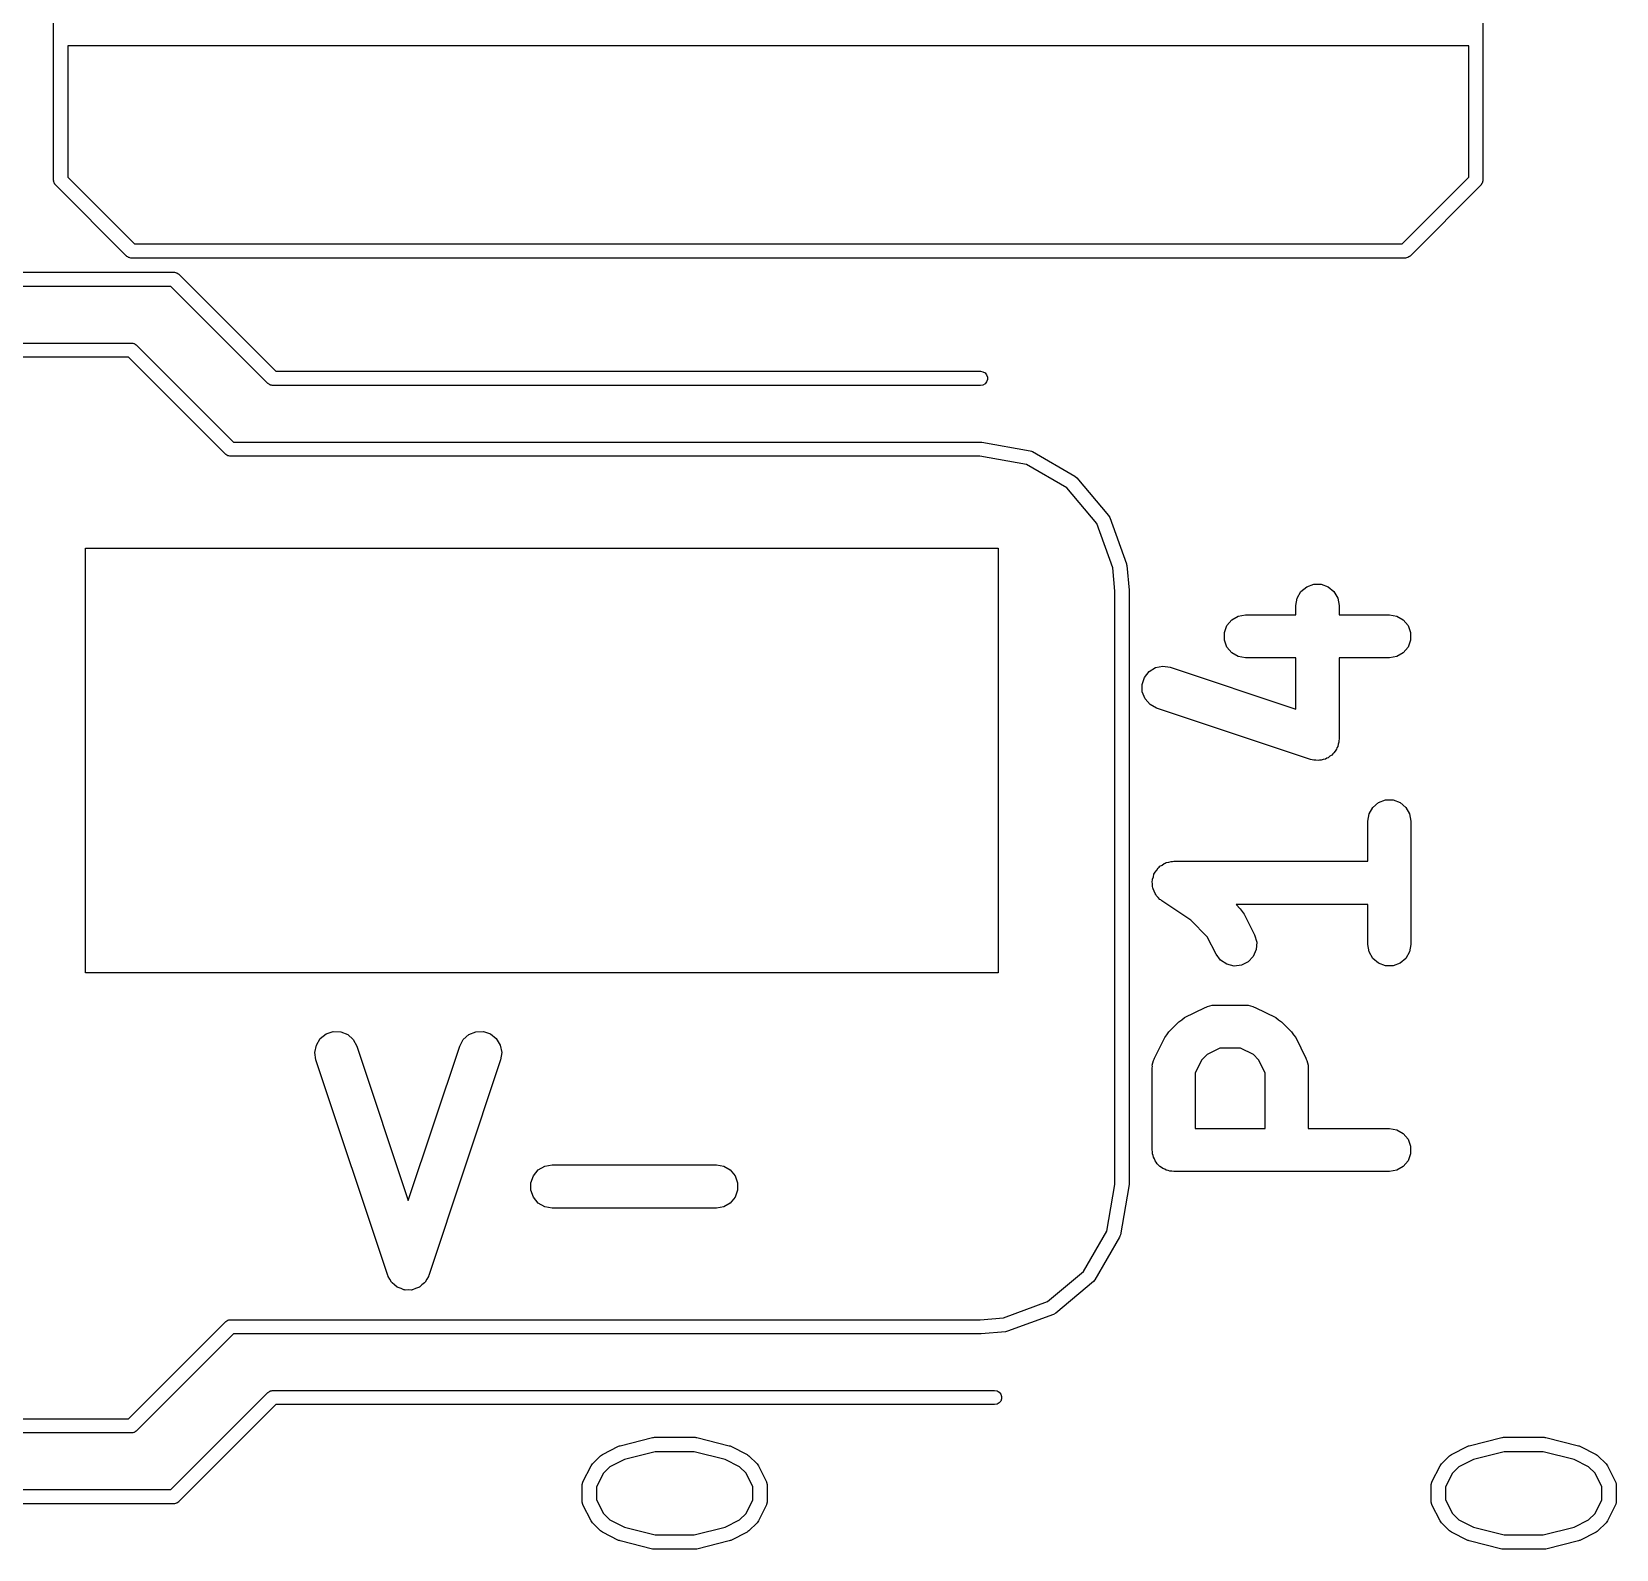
# Model space of a CAD drawing. Extents: x -2.2 to 86.5, y -78.6 to 9.2.
# Drawn here: x 25.3 to 36.49, y -28.67 to -17.95 of the extents above; entities that cross this region are included whole.
import ezdxf

# ---------------------------------------------------------------- set-up
doc = ezdxf.new("R2010")
doc.units = 0
doc.header["$MEASUREMENT"] = 0
doc.layers.add('BLACK', color=7, linetype='CONTINUOUS')

msp = doc.modelspace()

# ---------------------------------------------------------------- linework, layer by layer
at = {"layer": 'Black'}
for p, q in [((25.45, -18), (25.45, -9)), ((35.55, -9), (35.55, -18)), ((25.45, -19), (25.45, -18)), ((35.55, -18), (35.55, -19)), ((25.55, -18.05), (25.55, -18.9793)), ((35.45, -18.05), (25.55, -18.05)), ((35.45, -18.9793), (35.45, -18.05)), ((25.4504, -19.0022), (25.45, -19)), ((25.4502, -19.0044), (25.4504, -19.0022)), ((25.4519, -19.0107), (25.4502, -19.0044)), ((25.453, -19.0171), (25.4519, -19.0107)), ((25.4541, -19.019), (25.453, -19.0171)), ((25.4547, -19.0211), (25.4541, -19.019)), ((25.4584, -19.0265), (25.4547, -19.0211)), ((25.4617, -19.0321), (25.4584, -19.0265)), ((25.4634, -19.0336), (25.4617, -19.0321)), ((25.4646, -19.0354), (25.4634, -19.0336)), ((25.9646, -19.5354), (25.4646, -19.0354)), ((25.55, -18.9793), (26.0207, -19.45)), ((34.9793, -19.45), (35.45, -18.9793)), ((35.5354, -19.0354), (35.0354, -19.5354)), ((35.5366, -19.0336), (35.5354, -19.0354)), ((35.5383, -19.0321), (35.5366, -19.0336)), ((35.5416, -19.0265), (35.5383, -19.0321)), ((35.5453, -19.0211), (35.5416, -19.0265)), ((35.5459, -19.019), (35.5453, -19.0211)), ((35.547, -19.0171), (35.5459, -19.019)), ((35.5481, -19.0107), (35.547, -19.0171)), ((35.5498, -19.0044), (35.5481, -19.0107)), ((35.55, -19), (35.5496, -19.0022)), ((35.5496, -19.0022), (35.5498, -19.0044)), ((26.0207, -19.45), (34.9793, -19.45)), ((25.9664, -19.5366), (25.9646, -19.5354)), ((25.9679, -19.5383), (25.9664, -19.5366)), ((25.9735, -19.5416), (25.9679, -19.5383)), ((25.9789, -19.5453), (25.9735, -19.5416)), ((25.981, -19.5459), (25.9789, -19.5453)), ((25.9829, -19.547), (25.981, -19.5459)), ((25.9893, -19.5481), (25.9829, -19.547)), ((25.9956, -19.5498), (25.9893, -19.5481)), ((25.9978, -19.5496), (25.9956, -19.5498)), ((26, -19.55), (25.9978, -19.5496)), ((35, -19.55), (26, -19.55)), ((35.0022, -19.5496), (35, -19.55)), ((35.0044, -19.5498), (35.0022, -19.5496)), ((35.0107, -19.5481), (35.0044, -19.5498)), ((35.0171, -19.547), (35.0107, -19.5481)), ((35.019, -19.5459), (35.0171, -19.547)), ((35.0211, -19.5453), (35.019, -19.5459)), ((35.0265, -19.5416), (35.0211, -19.5453)), ((35.0321, -19.5383), (35.0265, -19.5416)), ((35.0336, -19.5366), (35.0321, -19.5383)), ((35.0354, -19.5354), (35.0336, -19.5366)), ((20.5, -19.65), (26.3, -19.65)), ((26.3, -19.65), (26.3022, -19.6504)), ((26.3022, -19.6504), (26.3044, -19.6502)), ((26.3044, -19.6502), (26.3107, -19.6519)), ((26.3107, -19.6519), (26.3171, -19.653)), ((26.3171, -19.653), (26.319, -19.6541)), ((26.319, -19.6541), (26.3211, -19.6547)), ((26.3211, -19.6547), (26.3265, -19.6584)), ((26.3265, -19.6584), (26.3321, -19.6617)), ((26.3321, -19.6617), (26.3336, -19.6634)), ((26.3336, -19.6634), (26.3354, -19.6646)), ((26.3354, -19.6646), (27.0207, -20.35)), ((26.2793, -19.75), (20.5, -19.75)), ((26.9646, -20.4354), (26.2793, -19.75)), ((20.5, -20.15), (26, -20.15)), ((26, -20.15), (26.0022, -20.1504)), ((26.0022, -20.1504), (26.0044, -20.1502)), ((26.0044, -20.1502), (26.0107, -20.1519)), ((26.0107, -20.1519), (26.0171, -20.153)), ((26.0171, -20.153), (26.019, -20.1541)), ((26.019, -20.1541), (26.0211, -20.1547)), ((26.0211, -20.1547), (26.0265, -20.1584)), ((25.9793, -20.25), (20.5022, -20.25)), ((26.6646, -20.9354), (25.9793, -20.25)), ((26.0265, -20.1584), (26.0321, -20.1617)), ((26.0321, -20.1617), (26.0336, -20.1634)), ((26.0336, -20.1634), (26.0354, -20.1646)), ((26.0354, -20.1646), (26.7207, -20.85)), ((27.0207, -20.35), (32, -20.35)), ((32, -20.35), (32.0171, -20.353)), ((32.0171, -20.353), (32.0321, -20.3617)), ((32.0321, -20.3617), (32.0433, -20.375)), ((32.0433, -20.375), (32.0492, -20.3913)), ((26.9664, -20.4366), (26.9646, -20.4354)), ((26.9679, -20.4383), (26.9664, -20.4366)), ((26.9735, -20.4416), (26.9679, -20.4383)), ((26.9789, -20.4453), (26.9735, -20.4416)), ((26.981, -20.4459), (26.9789, -20.4453)), ((26.9829, -20.447), (26.981, -20.4459)), ((26.9893, -20.4481), (26.9829, -20.447)), ((26.9956, -20.4498), (26.9893, -20.4481)), ((26.9978, -20.4496), (26.9956, -20.4498)), ((27, -20.45), (26.9978, -20.4496)), ((32, -20.45), (27, -20.45)), ((32.0171, -20.447), (32, -20.45)), ((32.0321, -20.4383), (32.0171, -20.447)), ((32.0433, -20.425), (32.0321, -20.4383)), ((32.0492, -20.4087), (32.0433, -20.425)), ((32.0492, -20.3913), (32.0492, -20.4087)), ((26.6664, -20.9366), (26.6646, -20.9354)), ((26.6679, -20.9383), (26.6664, -20.9366)), ((26.6735, -20.9416), (26.6679, -20.9383)), ((26.7207, -20.85), (32, -20.85)), ((32, -20.85), (32.0043, -20.8508)), ((32.0043, -20.8508), (32.0087, -20.8508)), ((32.0087, -20.8508), (32.3507, -20.9111)), ((32.3507, -20.9111), (32.3507, -20.9111)), ((32.3507, -20.9111), (32.3601, -20.9145)), ((32.3601, -20.9145), (32.367, -20.917)), ((32.367, -20.917), (32.367, -20.917)), ((32.367, -20.917), (32.6678, -21.0907)), ((26.6789, -20.9453), (26.6735, -20.9416)), ((26.681, -20.9459), (26.6789, -20.9453)), ((26.6829, -20.947), (26.681, -20.9459)), ((26.6893, -20.9481), (26.6829, -20.947)), ((26.6956, -20.9498), (26.6893, -20.9481)), ((26.6978, -20.9496), (26.6956, -20.9498)), ((26.7, -20.95), (26.6978, -20.9496)), ((31.9956, -20.95), (26.7, -20.95)), ((32.3247, -21.008), (31.9956, -20.95)), ((32.6102, -21.1728), (32.3247, -21.008)), ((32.6678, -21.0907), (32.6811, -21.1018)), ((32.6811, -21.1018), (32.6811, -21.1018)), ((32.6811, -21.1018), (32.9043, -21.3679)), ((32.8221, -21.4254), (32.6102, -21.1728)), ((32.9043, -21.3679), (32.9043, -21.3679)), ((32.9043, -21.3679), (32.913, -21.3829)), ((32.913, -21.3829), (33.0318, -21.7093)), ((32.9356, -21.7373), (32.8221, -21.4254)), ((25.6742, -24.6), (25.6742, -21.6)), ((25.6742, -21.6), (32.1258, -21.6)), ((32.1258, -21.6), (32.1258, -24.6)), ((33.0318, -21.7093), (33.0329, -21.7157)), ((33.0329, -21.7157), (33.0346, -21.722)), ((33.0346, -21.722), (33.0498, -21.8956)), ((32.95, -21.9022), (32.9356, -21.7373)), ((32.95, -26.0956), (32.95, -21.9022)), ((33.0498, -21.8956), (33.0496, -21.8978)), ((33.0496, -21.8978), (33.05, -21.9)), ((33.05, -21.9), (33.05, -26.1)), ((34.2382, -21.9522), (34.2647, -21.9063)), ((34.2647, -21.9063), (34.3052, -21.8723)), ((34.3052, -21.8723), (34.355, -21.8542)), ((34.355, -21.8542), (34.4079, -21.8542)), ((34.4079, -21.8542), (34.4576, -21.8723)), ((34.4576, -21.8723), (34.4982, -21.9063)), ((34.4982, -21.9063), (34.5246, -21.9522)), ((34.229, -22.0043), (34.2382, -21.9522)), ((34.229, -22.0696), (34.229, -22.0043)), ((34.5246, -21.9522), (34.5338, -22.0043)), ((34.5338, -22.0043), (34.5338, -22.0696)), ((33.7233, -22.1955), (33.7414, -22.1458)), ((33.7414, -22.1458), (33.7755, -22.1053)), ((33.7755, -22.1053), (33.8213, -22.0788)), ((33.8213, -22.0788), (33.8734, -22.0696)), ((33.8734, -22.0696), (34.229, -22.0696)), ((34.5338, -22.0696), (34.8894, -22.0696)), ((34.8894, -22.0696), (34.9416, -22.0788)), ((34.9416, -22.0788), (34.9874, -22.1053)), ((34.9874, -22.1053), (35.0214, -22.1458)), ((35.0214, -22.1458), (35.0395, -22.1955)), ((33.7233, -22.2485), (33.7233, -22.1955)), ((33.7414, -22.2982), (33.7233, -22.2485)), ((35.0395, -22.2485), (35.0214, -22.2982)), ((35.0395, -22.1955), (35.0395, -22.2485)), ((33.7755, -22.3387), (33.7414, -22.2982)), ((33.8213, -22.3652), (33.7755, -22.3387)), ((33.8734, -22.3744), (33.8213, -22.3652)), ((34.229, -22.3744), (33.8734, -22.3744)), ((34.229, -22.7363), (34.229, -22.3744)), ((34.8894, -22.3744), (34.5338, -22.3744)), ((34.5338, -22.3744), (34.5338, -22.9477)), ((34.9416, -22.3652), (34.8894, -22.3744)), ((34.9874, -22.3387), (34.9416, -22.3652)), ((35.0214, -22.2982), (34.9874, -22.3387)), ((33.1588, -22.5123), (33.1917, -22.4708)), ((33.1917, -22.4708), (33.2368, -22.4431)), ((33.2368, -22.4431), (33.2887, -22.4325)), ((33.2887, -22.4325), (33.341, -22.4403)), ((33.341, -22.4403), (34.229, -22.7363)), ((33.1421, -22.5625), (33.1588, -22.5123)), ((33.1436, -22.6154), (33.1421, -22.5625)), ((33.163, -22.6646), (33.1436, -22.6154)), ((33.1981, -22.7042), (33.163, -22.6646)), ((33.2447, -22.7294), (33.1981, -22.7042)), ((34.3332, -23.0923), (33.2447, -22.7294)), ((34.5338, -22.9477), (34.5319, -22.9588)), ((34.4825, -23.0617), (34.4694, -23.0698)), ((34.4895, -23.0529), (34.4825, -23.0617)), ((34.4982, -23.0457), (34.4895, -23.0529)), ((34.5059, -23.0323), (34.4982, -23.0457)), ((34.5154, -23.0203), (34.5059, -23.0323)), ((34.519, -23.0096), (34.5154, -23.0203)), ((34.5246, -22.9998), (34.519, -23.0096)), ((34.5273, -22.9847), (34.5246, -22.9998)), ((34.5322, -22.9701), (34.5273, -22.9847)), ((34.5319, -22.9588), (34.5322, -22.9701)), ((34.3444, -23.0939), (34.3332, -23.0923)), ((34.355, -23.0978), (34.3444, -23.0939)), ((34.3704, -23.0978), (34.355, -23.0978)), ((34.3856, -23.1001), (34.3704, -23.0978)), ((34.3966, -23.0978), (34.3856, -23.1001)), ((34.4079, -23.0978), (34.3966, -23.0978)), ((34.4224, -23.0925), (34.4079, -23.0978)), ((34.4374, -23.0894), (34.4224, -23.0925)), ((34.447, -23.0835), (34.4374, -23.0894)), ((34.4576, -23.0797), (34.447, -23.0835)), ((34.4694, -23.0698), (34.4576, -23.0797)), ((34.7727, -23.4303), (34.8132, -23.3963)), ((34.8132, -23.3963), (34.863, -23.3782)), ((34.863, -23.3782), (34.9159, -23.3782)), ((34.9159, -23.3782), (34.9656, -23.3963)), ((34.9656, -23.3963), (35.0062, -23.4303)), ((34.737, -23.5283), (34.7462, -23.4762)), ((34.7462, -23.4762), (34.7727, -23.4303)), ((35.0062, -23.4303), (35.0326, -23.4762)), ((35.0326, -23.4762), (35.0418, -23.5283)), ((34.737, -23.8113), (34.737, -23.5283)), ((35.0418, -23.5283), (35.0418, -24.3991)), ((33.262, -23.8534), (33.2675, -23.847)), ((33.2675, -23.847), (33.2832, -23.8379)), ((33.2832, -23.8379), (33.2979, -23.8271)), ((33.2979, -23.8271), (33.306, -23.8247)), ((33.306, -23.8247), (33.3133, -23.8205)), ((33.3133, -23.8205), (33.3312, -23.8173)), ((33.3312, -23.8173), (33.3487, -23.8122)), ((33.3487, -23.8122), (33.3571, -23.8128)), ((33.3571, -23.8128), (33.3654, -23.8113)), ((33.3654, -23.8113), (34.737, -23.8113)), ((33.2133, -23.9539), (33.2153, -23.9457)), ((33.2153, -23.972), (33.2133, -23.9539)), ((33.2153, -23.9373), (33.2216, -23.9202)), ((33.2153, -23.9457), (33.2153, -23.9373)), ((33.2216, -23.9202), (33.2259, -23.9025)), ((33.2259, -23.9025), (33.2306, -23.8955)), ((33.2306, -23.8955), (33.2334, -23.8875)), ((33.2334, -23.8875), (33.2451, -23.8736)), ((33.2451, -23.8736), (33.2552, -23.8584)), ((33.2552, -23.8584), (33.262, -23.8534)), ((33.2153, -23.9902), (33.2153, -23.972)), ((33.2182, -23.9981), (33.2153, -23.9902)), ((33.2192, -24.0065), (33.2182, -23.9981)), ((33.2272, -24.0228), (33.2192, -24.0065)), ((33.2334, -24.0399), (33.2272, -24.0228)), ((33.2389, -24.0464), (33.2334, -24.0399)), ((33.2426, -24.054), (33.2389, -24.0464)), ((33.2558, -24.0665), (33.2426, -24.054)), ((33.2675, -24.0805), (33.2558, -24.0665)), ((33.2748, -24.0847), (33.2675, -24.0805)), ((33.2809, -24.0905), (33.2748, -24.0847)), ((33.486, -24.2273), (33.2809, -24.0905)), ((34.737, -24.1161), (33.8059, -24.1161)), ((33.8059, -24.1161), (33.836, -24.1462)), ((33.836, -24.1462), (33.85, -24.1662)), ((33.85, -24.1662), (33.8646, -24.1858)), ((33.8646, -24.1858), (33.9372, -24.331)), ((34.737, -24.3991), (34.737, -24.1161)), ((33.603, -24.3443), (33.486, -24.2273)), ((33.6645, -24.4673), (33.603, -24.3443)), ((33.9372, -24.331), (33.9523, -24.3817)), ((33.9523, -24.3817), (33.9491, -24.4346)), ((34.7462, -24.4513), (34.737, -24.3991)), ((35.0418, -24.3991), (35.0326, -24.4513)), ((33.6961, -24.5098), (33.6645, -24.4673)), ((33.7402, -24.539), (33.6961, -24.5098)), ((33.8916, -24.5215), (33.8443, -24.5452)), ((33.928, -24.4831), (33.8916, -24.5215)), ((33.9491, -24.4346), (33.928, -24.4831)), ((34.7727, -24.4971), (34.7462, -24.4513)), ((34.8132, -24.5311), (34.7727, -24.4971)), ((35.0062, -24.4971), (34.9656, -24.5311)), ((35.0326, -24.4513), (35.0062, -24.4971)), ((32.1258, -24.6), (25.6742, -24.6)), ((33.7917, -24.5513), (33.7402, -24.539)), ((33.8443, -24.5452), (33.7917, -24.5513)), ((34.863, -24.5492), (34.8132, -24.5311)), ((34.9159, -24.5492), (34.863, -24.5492)), ((34.9656, -24.5311), (34.9159, -24.5492)), ((33.4424, -24.916), (33.5876, -24.8434)), ((33.5876, -24.8434), (33.596, -24.8409)), ((33.596, -24.8409), (33.6036, -24.8365)), ((33.6036, -24.8365), (33.6212, -24.8334)), ((33.6212, -24.8334), (33.6383, -24.8283)), ((33.6383, -24.8283), (33.6471, -24.8288)), ((33.6471, -24.8288), (33.6557, -24.8273)), ((33.6557, -24.8273), (33.8734, -24.8273)), ((33.8734, -24.8273), (33.8821, -24.8288)), ((33.8821, -24.8288), (33.8909, -24.8283)), ((33.8909, -24.8283), (33.908, -24.8334)), ((33.908, -24.8334), (33.9256, -24.8365)), ((33.9256, -24.8365), (33.9332, -24.8409)), ((33.9332, -24.8409), (33.9416, -24.8434)), ((33.9416, -24.8434), (34.0867, -24.916)), ((33.3302, -25.0171), (33.4028, -24.9445)), ((33.4028, -24.9445), (33.4228, -24.9305)), ((33.4228, -24.9305), (33.4424, -24.916)), ((34.0867, -24.916), (34.1063, -24.9305)), ((34.1063, -24.9305), (34.1263, -24.9445)), ((34.1263, -24.9445), (34.1989, -25.0171)), ((27.3068, -25.1094), (27.3345, -25.0643)), ((27.3345, -25.0643), (27.376, -25.0314)), ((27.376, -25.0314), (27.4262, -25.0147)), ((27.4262, -25.0147), (27.4791, -25.0161)), ((27.4791, -25.0161), (27.5283, -25.0356)), ((27.5283, -25.0356), (27.5679, -25.0707)), ((27.5679, -25.0707), (27.5932, -25.1172)), ((28.32, -25.1172), (28.3452, -25.0707)), ((28.3452, -25.0707), (28.3848, -25.0356)), ((28.3848, -25.0356), (28.434, -25.0161)), ((28.434, -25.0161), (28.4869, -25.0147)), ((28.4869, -25.0147), (28.5371, -25.0314)), ((28.5371, -25.0314), (28.5786, -25.0643)), ((28.5786, -25.0643), (28.6063, -25.1094)), ((33.2291, -25.2018), (33.3017, -25.0567)), ((33.3017, -25.0567), (33.3162, -25.0371)), ((33.3162, -25.0371), (33.3302, -25.0171)), ((34.1989, -25.0171), (34.2129, -25.0371)), ((34.2129, -25.0371), (34.2275, -25.0567)), ((34.2275, -25.0567), (34.3, -25.2018)), ((27.2962, -25.1613), (27.3068, -25.1094)), ((27.304, -25.2136), (27.2962, -25.1613)), ((27.5932, -25.1172), (27.9566, -26.2075)), ((27.9566, -26.2075), (28.32, -25.1172)), ((28.6063, -25.1094), (28.6169, -25.1613)), ((28.6169, -25.1613), (28.6092, -25.2136)), ((33.6008, -25.1775), (33.5633, -25.2151)), ((33.6917, -25.1321), (33.6008, -25.1775)), ((33.8375, -25.1321), (33.6917, -25.1321)), ((33.9283, -25.1775), (33.8375, -25.1321)), ((33.9659, -25.2151), (33.9283, -25.1775)), ((27.812, -26.7376), (27.304, -25.2136)), ((28.6092, -25.2136), (28.1012, -26.7376)), ((33.213, -25.27), (33.2146, -25.2613)), ((33.213, -25.8506), (33.213, -25.27)), ((33.214, -25.2526), (33.2191, -25.2355)), ((33.2146, -25.2613), (33.214, -25.2526)), ((33.2191, -25.2355), (33.2222, -25.2179)), ((33.2222, -25.2179), (33.2266, -25.2103)), ((33.2266, -25.2103), (33.2291, -25.2018)), ((33.5633, -25.2151), (33.5178, -25.306)), ((33.5178, -25.306), (33.5178, -25.6982)), ((34.0113, -25.306), (33.9659, -25.2151)), ((34.0113, -25.6982), (34.0113, -25.306)), ((34.3, -25.2018), (34.3025, -25.2103)), ((34.3025, -25.2103), (34.3069, -25.2179)), ((34.3069, -25.2179), (34.31, -25.2355)), ((34.31, -25.2355), (34.3151, -25.2526)), ((34.3151, -25.2526), (34.3146, -25.2613)), ((34.3146, -25.2613), (34.3161, -25.27)), ((34.3161, -25.27), (34.3161, -25.6982)), ((33.5178, -25.6982), (34.0113, -25.6982)), ((34.3161, -25.6982), (34.8894, -25.6982)), ((34.8894, -25.6982), (34.9416, -25.7074)), ((34.9416, -25.7074), (34.9874, -25.7338)), ((34.9874, -25.7338), (35.0214, -25.7744)), ((33.2153, -25.8637), (33.213, -25.8506)), ((33.2153, -25.877), (33.2153, -25.8637)), ((35.0214, -25.7744), (35.0395, -25.8241)), ((35.0395, -25.8241), (35.0395, -25.877)), ((28.8746, -25.9921), (28.9204, -25.9656)), ((28.9204, -25.9656), (28.9726, -25.9565)), ((28.9726, -25.9565), (30.1337, -25.9565)), ((30.1337, -25.9565), (30.1858, -25.9656)), ((30.1858, -25.9656), (30.2317, -25.9921)), ((33.2199, -25.8896), (33.2153, -25.877)), ((33.2222, -25.9027), (33.2199, -25.8896)), ((33.2289, -25.9142), (33.2222, -25.9027)), ((33.2334, -25.9268), (33.2289, -25.9142)), ((33.242, -25.937), (33.2334, -25.9268)), ((33.2487, -25.9485), (33.242, -25.937)), ((33.2589, -25.9571), (33.2487, -25.9485)), ((33.2675, -25.9673), (33.2589, -25.9571)), ((33.279, -25.974), (33.2675, -25.9673)), ((33.2892, -25.9826), (33.279, -25.974)), ((34.9874, -25.9673), (34.9416, -25.9938)), ((35.0214, -25.9268), (34.9874, -25.9673)), ((35.0395, -25.877), (35.0214, -25.9268)), ((28.8225, -26.0824), (28.8406, -26.0327)), ((28.8225, -26.1353), (28.8225, -26.0824)), ((28.8406, -26.0327), (28.8746, -25.9921)), ((30.2317, -25.9921), (30.2657, -26.0327)), ((30.2657, -26.0327), (30.2838, -26.0824)), ((30.2838, -26.0824), (30.2838, -26.1353)), ((33.3018, -25.9871), (33.2892, -25.9826)), ((33.3133, -25.9938), (33.3018, -25.9871)), ((33.3264, -25.9961), (33.3133, -25.9938)), ((33.339, -26.0007), (33.3264, -25.9961)), ((33.3523, -26.0007), (33.339, -26.0007)), ((33.3654, -26.003), (33.3523, -26.0007)), ((34.8894, -26.003), (33.3654, -26.003)), ((34.9416, -25.9938), (34.8894, -26.003)), ((28.8406, -26.1851), (28.8225, -26.1353)), ((28.8746, -26.2256), (28.8406, -26.1851)), ((30.2657, -26.1851), (30.2317, -26.2256)), ((30.2838, -26.1353), (30.2657, -26.1851)), ((32.892, -26.4247), (32.95, -26.0956)), ((33.0492, -26.1087), (32.9889, -26.4507)), ((33.05, -26.1), (33.0492, -26.1043)), ((33.0492, -26.1043), (33.0492, -26.1087)), ((28.9204, -26.2521), (28.8746, -26.2256)), ((28.9726, -26.2613), (28.9204, -26.2521)), ((30.1337, -26.2613), (28.9726, -26.2613)), ((30.1858, -26.2521), (30.1337, -26.2613)), ((30.2317, -26.2256), (30.1858, -26.2521)), ((32.7272, -26.7102), (32.892, -26.4247)), ((32.983, -26.467), (32.8093, -26.7678)), ((32.9855, -26.4601), (32.983, -26.467)), ((32.983, -26.467), (32.983, -26.467)), ((32.9889, -26.4507), (32.9855, -26.4601)), ((32.9889, -26.4507), (32.9889, -26.4507)), ((27.814, -26.7413), (27.812, -26.7376)), ((27.8148, -26.7454), (27.814, -26.7413)), ((27.8265, -26.7645), (27.8148, -26.7454)), ((28.0983, -26.7454), (28.0866, -26.7645)), ((28.0991, -26.7413), (28.0983, -26.7454)), ((28.1012, -26.7376), (28.0991, -26.7413)), ((32.4746, -26.9221), (32.7272, -26.7102)), ((27.8372, -26.7842), (27.8265, -26.7645)), ((27.8403, -26.787), (27.8372, -26.7842)), ((27.8425, -26.7905), (27.8403, -26.787)), ((27.8601, -26.8044), (27.8425, -26.7905)), ((27.8768, -26.8193), (27.8601, -26.8044)), ((27.8807, -26.8208), (27.8768, -26.8193)), ((27.884, -26.8234), (27.8807, -26.8208)), ((27.9052, -26.8305), (27.884, -26.8234)), ((27.926, -26.8387), (27.9052, -26.8305)), ((27.9302, -26.8388), (27.926, -26.8387)), ((27.9342, -26.8402), (27.9302, -26.8388)), ((27.9566, -26.8396), (27.9342, -26.8402)), ((27.9789, -26.8402), (27.9566, -26.8396)), ((27.9829, -26.8388), (27.9789, -26.8402)), ((27.9871, -26.8387), (27.9829, -26.8388)), ((28.0079, -26.8305), (27.9871, -26.8387)), ((28.0291, -26.8234), (28.0079, -26.8305)), ((28.0324, -26.8208), (28.0291, -26.8234)), ((28.0363, -26.8193), (28.0324, -26.8208)), ((28.0531, -26.8044), (28.0363, -26.8193)), ((28.0706, -26.7905), (28.0531, -26.8044)), ((28.0728, -26.787), (28.0706, -26.7905)), ((28.0759, -26.7842), (28.0728, -26.787)), ((28.0866, -26.7645), (28.0759, -26.7842)), ((32.7982, -26.7811), (32.5321, -27.0043)), ((32.8093, -26.7678), (32.7982, -26.7811)), ((32.8093, -26.7678), (32.8093, -26.7678)), ((32.1627, -27.0356), (32.4746, -26.9221)), ((25.9793, -27.75), (26.6646, -27.0646)), ((26.6646, -27.0646), (26.6664, -27.0634)), ((26.6664, -27.0634), (26.6679, -27.0617)), ((26.6679, -27.0617), (26.6735, -27.0584)), ((26.6735, -27.0584), (26.6789, -27.0547)), ((26.6789, -27.0547), (26.681, -27.0541)), ((26.681, -27.0541), (26.6829, -27.053)), ((26.6829, -27.053), (26.6893, -27.0519)), ((26.6893, -27.0519), (26.6956, -27.0502)), ((26.6956, -27.0502), (26.6978, -27.0504)), ((26.6978, -27.0504), (26.7, -27.05)), ((26.7, -27.05), (31.9978, -27.05)), ((31.9978, -27.05), (32.1627, -27.0356)), ((32.5171, -27.013), (32.1907, -27.1318)), ((32.5321, -27.0043), (32.5171, -27.013)), ((32.5321, -27.0043), (32.5321, -27.0043)), ((26.7207, -27.15), (26.0354, -27.8354)), ((32, -27.15), (26.7207, -27.15)), ((32.0022, -27.1496), (32, -27.15)), ((32.0044, -27.1498), (32.0022, -27.1496)), ((32.178, -27.1346), (32.0044, -27.1498)), ((32.1843, -27.1329), (32.178, -27.1346)), ((32.1907, -27.1318), (32.1843, -27.1329)), ((26.2793, -28.25), (26.9646, -27.5646)), ((27.0207, -27.65), (26.3354, -28.3354)), ((26.9646, -27.5646), (26.9664, -27.5634)), ((26.9664, -27.5634), (26.9679, -27.5617)), ((26.9679, -27.5617), (26.9735, -27.5584)), ((26.9735, -27.5584), (26.9789, -27.5547)), ((26.9789, -27.5547), (26.981, -27.5541)), ((26.981, -27.5541), (26.9829, -27.553)), ((26.9829, -27.553), (26.9893, -27.5519)), ((26.9893, -27.5519), (26.9956, -27.5502)), ((26.9956, -27.5502), (26.9978, -27.5504)), ((26.9978, -27.5504), (27, -27.55)), ((27, -27.55), (32.1, -27.55)), ((32.1, -27.65), (27.0207, -27.65)), ((32.1, -27.55), (32.1171, -27.553)), ((32.1171, -27.647), (32.1, -27.65)), ((32.1171, -27.553), (32.1321, -27.5617)), ((32.1321, -27.6383), (32.1171, -27.647)), ((32.1321, -27.5617), (32.1433, -27.575)), ((32.1433, -27.625), (32.1321, -27.6383)), ((32.1433, -27.575), (32.1492, -27.5913)), ((32.1492, -27.6087), (32.1433, -27.625)), ((32.1492, -27.5913), (32.1492, -27.6087)), ((20.5044, -27.75), (25.9793, -27.75)), ((26, -27.85), (20.5, -27.85)), ((26.0022, -27.8496), (26, -27.85)), ((26.0044, -27.8498), (26.0022, -27.8496)), ((26.0107, -27.8481), (26.0044, -27.8498)), ((26.0171, -27.847), (26.0107, -27.8481)), ((26.019, -27.8459), (26.0171, -27.847)), ((26.0211, -27.8453), (26.019, -27.8459)), ((26.0265, -27.8416), (26.0211, -27.8453)), ((26.0321, -27.8383), (26.0265, -27.8416)), ((26.0336, -27.8366), (26.0321, -27.8383)), ((26.0354, -27.8354), (26.0336, -27.8366)), ((29.4535, -27.9399), (29.6833, -27.8824)), ((29.6833, -27.8824), (29.6895, -27.882)), ((29.6895, -27.882), (29.6957, -27.8809)), ((29.6957, -27.8809), (29.9829, -27.8809)), ((29.9829, -27.8809), (29.9891, -27.882)), ((29.9891, -27.882), (29.9952, -27.8824)), ((29.9952, -27.8824), (30.2251, -27.9399)), ((35.4535, -27.9399), (35.6833, -27.8824)), ((35.6833, -27.8824), (35.6895, -27.882)), ((35.6895, -27.882), (35.6957, -27.8809)), ((35.6957, -27.8809), (35.9829, -27.8809)), ((35.9829, -27.8809), (35.9891, -27.882)), ((35.9891, -27.882), (35.9952, -27.8824)), ((35.9952, -27.8824), (36.2251, -27.9399)), ((29.3282, -28.0012), (29.4431, -27.9437)), ((29.4431, -27.9437), (29.4485, -27.9421)), ((29.4485, -27.9421), (29.4535, -27.9399)), ((29.7019, -27.9825), (29.4836, -28.0371)), ((29.9767, -27.9825), (29.7019, -27.9825)), ((30.195, -28.0371), (29.9767, -27.9825)), ((30.2251, -27.9399), (30.2301, -27.9421)), ((30.2301, -27.9421), (30.2355, -27.9437)), ((30.2355, -27.9437), (30.3504, -28.0012)), ((35.3282, -28.0012), (35.4431, -27.9437)), ((35.4431, -27.9437), (35.4485, -27.9421)), ((35.4485, -27.9421), (35.4535, -27.9399)), ((35.7019, -27.9825), (35.4836, -28.0371)), ((35.9767, -27.9825), (35.7019, -27.9825)), ((36.195, -28.0371), (35.9767, -27.9825)), ((36.2251, -27.9399), (36.2301, -27.9421)), ((36.2301, -27.9421), (36.2355, -27.9437)), ((36.2355, -27.9437), (36.3504, -28.0012)), ((29.1906, -28.1963), (29.2481, -28.0814)), ((29.2481, -28.0814), (29.2529, -28.0748)), ((29.2529, -28.0748), (29.2576, -28.0681)), ((29.2576, -28.0681), (29.315, -28.0107)), ((29.315, -28.0107), (29.3217, -28.006)), ((29.3217, -28.006), (29.3282, -28.0012)), ((29.381, -28.0884), (29.3353, -28.1342)), ((29.4836, -28.0371), (29.381, -28.0884)), ((30.2976, -28.0884), (30.195, -28.0371)), ((30.3433, -28.1342), (30.2976, -28.0884)), ((30.3504, -28.0012), (30.3569, -28.006)), ((30.3569, -28.006), (30.3636, -28.0107)), ((30.3636, -28.0107), (30.421, -28.0681)), ((30.421, -28.0681), (30.4257, -28.0748)), ((30.4257, -28.0748), (30.4305, -28.0814)), ((30.4305, -28.0814), (30.488, -28.1963)), ((35.1906, -28.1963), (35.2481, -28.0814)), ((35.2481, -28.0814), (35.2529, -28.0748)), ((35.2529, -28.0748), (35.2576, -28.0681)), ((35.2576, -28.0681), (35.315, -28.0107)), ((35.315, -28.0107), (35.3217, -28.006)), ((35.3217, -28.006), (35.3282, -28.0012)), ((35.381, -28.0884), (35.3353, -28.1342)), ((35.4836, -28.0371), (35.381, -28.0884)), ((36.2976, -28.0884), (36.195, -28.0371)), ((36.3433, -28.1342), (36.2976, -28.0884)), ((36.3504, -28.0012), (36.3569, -28.006)), ((36.3569, -28.006), (36.3636, -28.0107)), ((36.3636, -28.0107), (36.421, -28.0681)), ((36.421, -28.0681), (36.4257, -28.0748)), ((36.4257, -28.0748), (36.4305, -28.0814)), ((36.4305, -28.0814), (36.488, -28.1963)), ((29.1852, -28.219), (29.1858, -28.2161)), ((29.1852, -28.3339), (29.1852, -28.219)), ((29.1856, -28.2132), (29.1873, -28.2075)), ((29.1858, -28.2161), (29.1856, -28.2132)), ((29.1873, -28.2075), (29.1883, -28.2016)), ((29.1883, -28.2016), (29.1898, -28.1991)), ((29.1898, -28.1991), (29.1906, -28.1963)), ((29.3353, -28.1342), (29.2868, -28.231)), ((30.3917, -28.231), (30.3433, -28.1342)), ((30.488, -28.1963), (30.4888, -28.1991)), ((30.4888, -28.1991), (30.4903, -28.2016)), ((30.4903, -28.2016), (30.4913, -28.2075)), ((30.4913, -28.2075), (30.493, -28.2132)), ((30.493, -28.2132), (30.4928, -28.2161)), ((30.4928, -28.2161), (30.4933, -28.219)), ((30.4933, -28.219), (30.4933, -28.3339)), ((35.1852, -28.219), (35.1858, -28.2161)), ((35.1852, -28.3339), (35.1852, -28.219)), ((35.1856, -28.2132), (35.1873, -28.2075)), ((35.1858, -28.2161), (35.1856, -28.2132)), ((35.1873, -28.2075), (35.1883, -28.2016)), ((35.1883, -28.2016), (35.1898, -28.1991)), ((35.1898, -28.1991), (35.1906, -28.1963)), ((35.3353, -28.1342), (35.2868, -28.231)), ((36.3917, -28.231), (36.3433, -28.1342)), ((36.488, -28.1963), (36.4888, -28.1991)), ((36.4888, -28.1991), (36.4903, -28.2016)), ((36.4903, -28.2016), (36.4913, -28.2075)), ((36.4913, -28.2075), (36.493, -28.2132)), ((36.493, -28.2132), (36.4928, -28.2161)), ((36.4928, -28.2161), (36.4933, -28.219)), ((36.4933, -28.219), (36.4933, -28.3339)), ((24.4933, -28.25), (26.2793, -28.25)), ((29.2868, -28.231), (29.2868, -28.3219)), ((29.2868, -28.3219), (29.3352, -28.4187)), ((30.3433, -28.4187), (30.3917, -28.3219)), ((30.3917, -28.3219), (30.3917, -28.231)), ((35.2868, -28.231), (35.2868, -28.3219)), ((35.2868, -28.3219), (35.3352, -28.4187)), ((36.3433, -28.4187), (36.3917, -28.3219)), ((36.3917, -28.3219), (36.3917, -28.231)), ((26.3, -28.35), (24.4905, -28.35)), ((26.3022, -28.3496), (26.3, -28.35)), ((26.3044, -28.3498), (26.3022, -28.3496)), ((26.3107, -28.3481), (26.3044, -28.3498)), ((26.3171, -28.347), (26.3107, -28.3481)), ((26.319, -28.3459), (26.3171, -28.347)), ((26.3211, -28.3453), (26.319, -28.3459)), ((26.3265, -28.3416), (26.3211, -28.3453)), ((26.3321, -28.3383), (26.3265, -28.3416)), ((26.3336, -28.3366), (26.3321, -28.3383)), ((26.3354, -28.3354), (26.3336, -28.3366)), ((29.1858, -28.3368), (29.1852, -28.3339)), ((29.1856, -28.3397), (29.1858, -28.3368)), ((29.1873, -28.3454), (29.1856, -28.3397)), ((29.1883, -28.3513), (29.1873, -28.3454)), ((29.1898, -28.3538), (29.1883, -28.3513)), ((29.1906, -28.3566), (29.1898, -28.3538)), ((29.2481, -28.4715), (29.1906, -28.3566)), ((29.3352, -28.4187), (29.381, -28.4645)), ((30.2976, -28.4645), (30.3433, -28.4187)), ((30.488, -28.3566), (30.4305, -28.4715)), ((30.4888, -28.3538), (30.488, -28.3566)), ((30.4903, -28.3513), (30.4888, -28.3538)), ((30.4913, -28.3454), (30.4903, -28.3513)), ((30.493, -28.3397), (30.4913, -28.3454)), ((30.4933, -28.3339), (30.4928, -28.3368)), ((30.4928, -28.3368), (30.493, -28.3397)), ((35.1858, -28.3368), (35.1852, -28.3339)), ((35.1856, -28.3397), (35.1858, -28.3368)), ((35.1873, -28.3454), (35.1856, -28.3397)), ((35.1883, -28.3513), (35.1873, -28.3454)), ((35.1898, -28.3538), (35.1883, -28.3513)), ((35.1906, -28.3566), (35.1898, -28.3538)), ((35.2481, -28.4715), (35.1906, -28.3566)), ((35.3352, -28.4187), (35.381, -28.4645)), ((36.2976, -28.4645), (36.3433, -28.4187)), ((36.488, -28.3566), (36.4305, -28.4715)), ((36.4888, -28.3538), (36.488, -28.3566)), ((36.4903, -28.3513), (36.4888, -28.3538)), ((36.4913, -28.3454), (36.4903, -28.3513)), ((36.493, -28.3397), (36.4913, -28.3454)), ((36.4933, -28.3339), (36.4928, -28.3368)), ((36.4928, -28.3368), (36.493, -28.3397)), ((29.2529, -28.478), (29.2481, -28.4715)), ((29.2576, -28.4847), (29.2529, -28.478)), ((29.315, -28.5422), (29.2576, -28.4847)), ((29.3217, -28.5468), (29.315, -28.5422)), ((29.3282, -28.5517), (29.3217, -28.5468)), ((29.4431, -28.6091), (29.3282, -28.5517)), ((29.381, -28.4645), (29.4836, -28.5158)), ((29.4836, -28.5158), (29.7019, -28.5703)), ((29.9767, -28.5703), (30.195, -28.5158)), ((30.195, -28.5158), (30.2976, -28.4645)), ((30.3504, -28.5517), (30.2355, -28.6091)), ((30.3569, -28.5468), (30.3504, -28.5517)), ((30.3636, -28.5422), (30.3569, -28.5468)), ((30.421, -28.4847), (30.3636, -28.5422)), ((30.4257, -28.478), (30.421, -28.4847)), ((30.4305, -28.4715), (30.4257, -28.478)), ((35.2529, -28.478), (35.2481, -28.4715)), ((35.2576, -28.4847), (35.2529, -28.478)), ((35.315, -28.5422), (35.2576, -28.4847)), ((35.3217, -28.5468), (35.315, -28.5422)), ((35.3282, -28.5517), (35.3217, -28.5468)), ((35.4431, -28.6091), (35.3282, -28.5517)), ((35.381, -28.4645), (35.4836, -28.5158)), ((35.4836, -28.5158), (35.7019, -28.5703)), ((35.9767, -28.5703), (36.195, -28.5158)), ((36.195, -28.5158), (36.2976, -28.4645)), ((36.3504, -28.5517), (36.2355, -28.6091)), ((36.3569, -28.5468), (36.3504, -28.5517)), ((36.3636, -28.5422), (36.3569, -28.5468)), ((36.421, -28.4847), (36.3636, -28.5422)), ((36.4257, -28.478), (36.421, -28.4847)), ((36.4305, -28.4715), (36.4257, -28.478)), ((29.4485, -28.6107), (29.4431, -28.6091)), ((29.4535, -28.613), (29.4485, -28.6107)), ((29.6833, -28.6704), (29.4535, -28.613)), ((29.7019, -28.5703), (29.9767, -28.5703)), ((30.2251, -28.613), (29.9952, -28.6704)), ((30.2301, -28.6107), (30.2251, -28.613)), ((30.2355, -28.6091), (30.2301, -28.6107)), ((35.4485, -28.6107), (35.4431, -28.6091)), ((35.4535, -28.613), (35.4485, -28.6107)), ((35.6833, -28.6704), (35.4535, -28.613)), ((35.7019, -28.5703), (35.9767, -28.5703)), ((36.2251, -28.613), (35.9952, -28.6704)), ((36.2301, -28.6107), (36.2251, -28.613)), ((36.2355, -28.6091), (36.2301, -28.6107)), ((29.6895, -28.6709), (29.6833, -28.6704)), ((29.6957, -28.6719), (29.6895, -28.6709)), ((29.9829, -28.6719), (29.6957, -28.6719)), ((29.9891, -28.6709), (29.9829, -28.6719)), ((29.9952, -28.6704), (29.9891, -28.6709)), ((35.6895, -28.6709), (35.6833, -28.6704)), ((35.6957, -28.6719), (35.6895, -28.6709)), ((35.9829, -28.6719), (35.6957, -28.6719)), ((35.9891, -28.6709), (35.9829, -28.6719)), ((35.9952, -28.6704), (35.9891, -28.6709))]:
    msp.add_line(p, q, dxfattribs=at)

doc.saveas('drawing.dxf')
